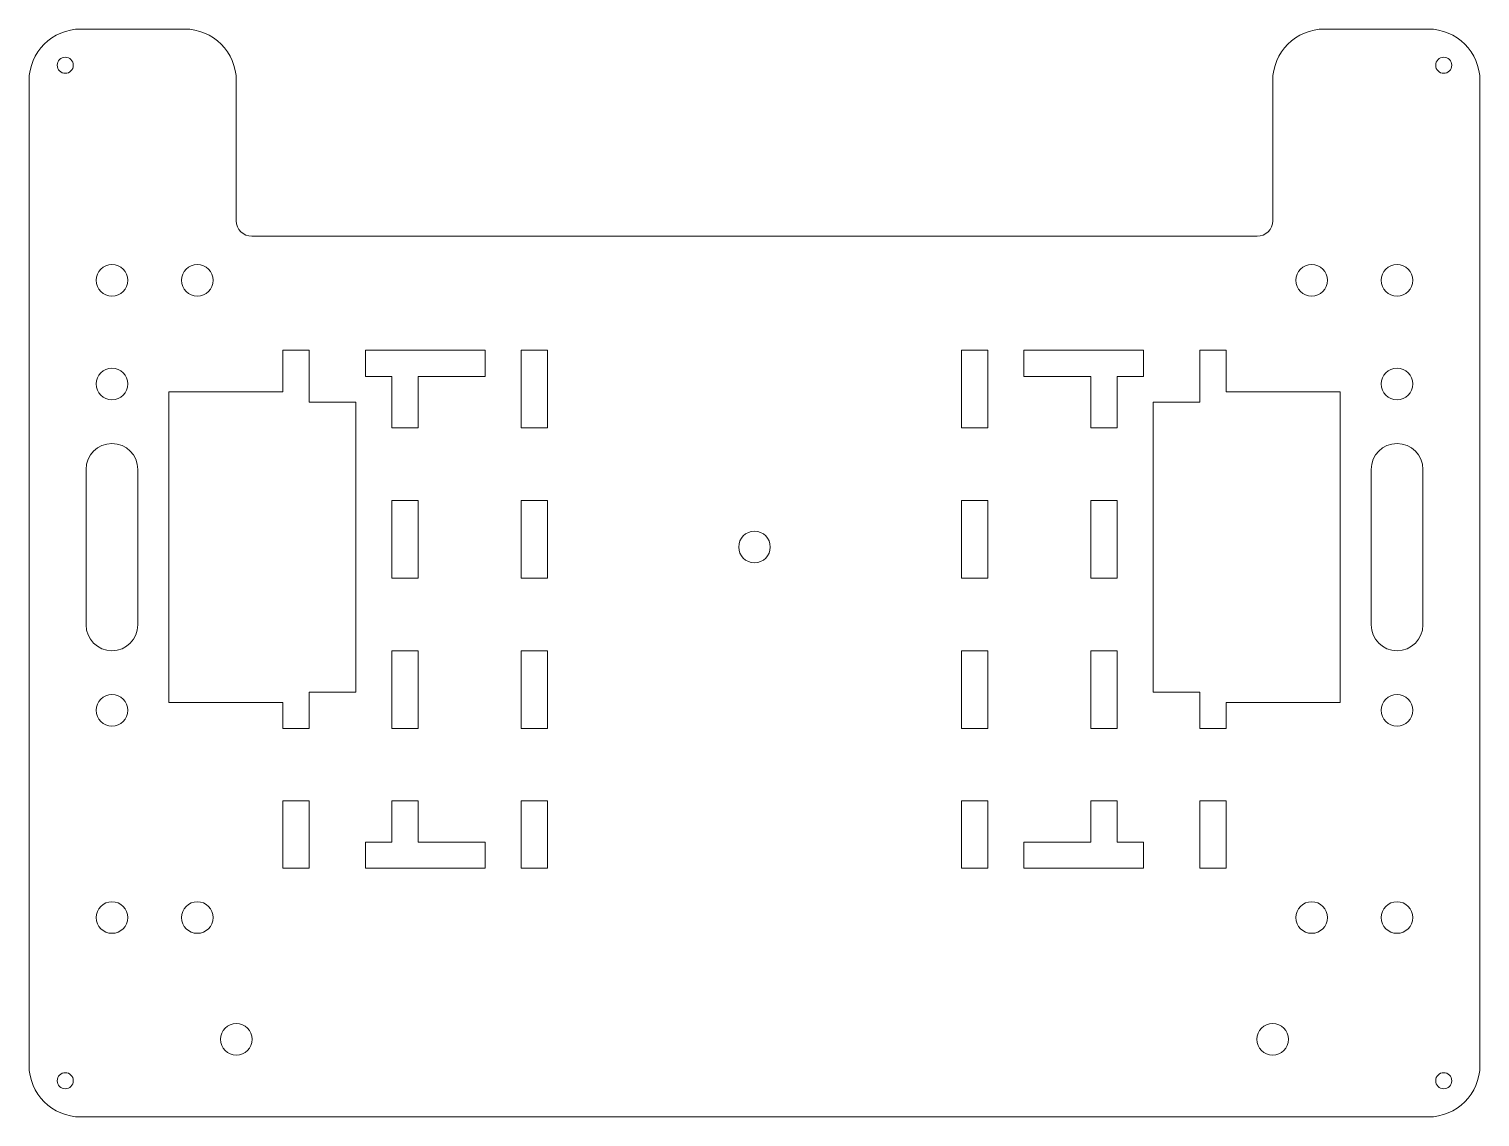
# Model space of a CAD drawing. Header units: millimetres. Extents: x -140 to 140, y -105 to 105.
import ezdxf

# ---------------------------------------------------------------- set-up
doc = ezdxf.new("R2010")
doc.units = ezdxf.units.MM

msp = doc.modelspace()

# ---------------------------------------------------------------- linework, layer by layer
at = {"color": 7, "linetype": 'Continuous', "lineweight": 15}
for p, q in [((-110, 105), (-130, 105)), ((130, 105), (110, 105)), ((-140, 95), (-140, -95)), ((-100, 95), (-100, 68)), ((100, 68), (100, 95)), ((140, -95), (140, 95)), ((-97, 65), (97, 65)), ((-85.93, 43), (-91, 43)), ((-91, 35), (-91, 43)), ((-85.93, 33), (-85.93, 43)), ((-75.07, 43), (-52, 43)), ((-75.07, 43), (-75.07, 37.93)), ((-52, 43), (-52, 37.93)), ((-39.93, 43), (-45, 43)), ((-45, 28), (-45, 43)), ((-39.93, 28), (-39.93, 43)), ((39.93, 43), (45, 43)), ((39.93, 28), (39.93, 43)), ((45, 28), (45, 43)), ((75.07, 43), (52, 43)), ((52, 43), (52, 37.93)), ((75.07, 43), (75.07, 37.93)), ((85.93, 43), (91, 43)), ((85.93, 33), (85.93, 43)), ((91, 35), (91, 43)), ((-75.07, 37.93), (-70, 37.93)), ((-70, 28), (-70, 37.93)), ((-64.93, 28), (-64.93, 37.93)), ((-64.93, 37.93), (-52, 37.93)), ((64.93, 37.93), (52, 37.93)), ((64.93, 28), (64.93, 37.93)), ((70, 28), (70, 37.93)), ((75.07, 37.93), (70, 37.93)), ((-91, 35), (-113, 35)), ((-113, -25), (-113, 35)), ((91, 35), (113, 35)), ((113, -25), (113, 35)), ((-76.93, 33), (-85.93, 33)), ((-76.93, -23), (-76.93, 33)), ((76.93, -23), (76.93, 33)), ((76.93, 33), (85.93, 33)), ((-64.93, 28), (-70, 28)), ((-39.93, 28), (-45, 28)), ((39.93, 28), (45, 28)), ((64.93, 28), (70, 28)), ((-129, 20), (-129, -10)), ((-119, -10), (-119, 20)), ((119, 20), (119, -10)), ((129, -10), (129, 20)), ((-64.93, 14), (-70, 14)), ((-70, -1), (-70, 14)), ((-64.93, -1), (-64.93, 14)), ((-39.93, 14), (-45, 14)), ((-45, -1), (-45, 14)), ((-39.93, -1), (-39.93, 14)), ((39.93, 14), (45, 14)), ((39.93, -1), (39.93, 14)), ((45, -1), (45, 14)), ((64.93, 14), (70, 14)), ((64.93, -1), (64.93, 14)), ((70, -1), (70, 14)), ((-64.93, -1), (-70, -1)), ((-39.93, -1), (-45, -1)), ((39.93, -1), (45, -1)), ((64.93, -1), (70, -1)), ((-64.93, -15), (-70, -15)), ((-70, -30), (-70, -15)), ((-64.93, -30), (-64.93, -15)), ((-39.93, -15), (-45, -15)), ((-45, -30), (-45, -15)), ((-39.93, -30), (-39.93, -15)), ((39.93, -15), (45, -15)), ((39.93, -30), (39.93, -15)), ((45, -30), (45, -15)), ((64.93, -15), (70, -15)), ((64.93, -30), (64.93, -15)), ((70, -30), (70, -15)), ((-91, -25), (-113, -25)), ((-91, -30), (-91, -25)), ((-76.93, -23), (-85.93, -23)), ((-85.93, -30), (-85.93, -23)), ((76.93, -23), (85.93, -23)), ((85.93, -30), (85.93, -23)), ((91, -30), (91, -25)), ((91, -25), (113, -25)), ((-85.93, -30), (-91, -30)), ((-64.93, -30), (-70, -30)), ((-39.93, -30), (-45, -30)), ((39.93, -30), (45, -30)), ((64.93, -30), (70, -30)), ((85.93, -30), (91, -30)), ((-85.93, -44), (-91, -44)), ((-91, -57), (-91, -44)), ((-85.93, -57), (-85.93, -44)), ((-64.93, -44), (-70, -44)), ((-70, -51.93), (-70, -44)), ((-64.93, -51.93), (-64.93, -44)), ((-39.93, -44), (-45, -44)), ((-45, -57), (-45, -44)), ((-39.93, -57), (-39.93, -44)), ((39.93, -44), (45, -44)), ((39.93, -57), (39.93, -44)), ((45, -57), (45, -44)), ((64.93, -44), (70, -44)), ((64.93, -51.93), (64.93, -44)), ((70, -51.93), (70, -44)), ((85.93, -44), (91, -44)), ((85.93, -57), (85.93, -44)), ((91, -57), (91, -44)), ((-75.07, -51.93), (-70, -51.93)), ((-75.07, -57), (-75.07, -51.93)), ((-64.93, -51.93), (-52, -51.93)), ((-52, -57), (-52, -51.93)), ((64.93, -51.93), (52, -51.93)), ((52, -57), (52, -51.93)), ((75.07, -51.93), (70, -51.93)), ((75.07, -57), (75.07, -51.93)), ((-85.93, -57), (-91, -57)), ((-75.07, -57), (-52, -57)), ((-39.93, -57), (-45, -57)), ((39.93, -57), (45, -57)), ((75.07, -57), (52, -57)), ((85.93, -57), (91, -57)), ((-130, -105), (130, -105))]:
    msp.add_line(p, q, dxfattribs=at)
for centre, radius in [((-133, 98), 1.55), ((133, 98), 1.55), ((-124, 56.5), 3.05), ((-107.5, 56.5), 3.05), ((107.5, 56.5), 3.05), ((124, 56.5), 3.05), ((-124, 36.5), 3.05), ((124, 36.5), 3.05), ((0, 5), 3.05), ((-124, -26.5), 3.05), ((124, -26.5), 3.05), ((-124, -66.5), 3.05), ((-107.5, -66.5), 3.05), ((107.5, -66.5), 3.05), ((124, -66.5), 3.05), ((-100, -90), 3.05), ((100, -90), 3.05), ((-133, -98), 1.55), ((133, -98), 1.55)]:
    msp.add_circle(centre, radius, dxfattribs=at)
for centre, radius, start, end in [((-130, 95), 10, 90, 180), ((-110, 95), 10, 0, 90), ((110, 95), 10, 90, 180), ((130, 95), 10, 0, 90), ((-97, 68), 3, 180, 270), ((97, 68), 3, 270, 0), ((-124, 20), 5, 0, 180), ((124, 20), 5, 0, 180), ((-124, -10), 5, 180, 0), ((124, -10), 5, 180, 0), ((-130, -95), 10, 180, 270), ((130, -95), 10, 270, 0)]:
    msp.add_arc(centre, radius, start, end, dxfattribs=at)

doc.saveas('drawing.dxf')
